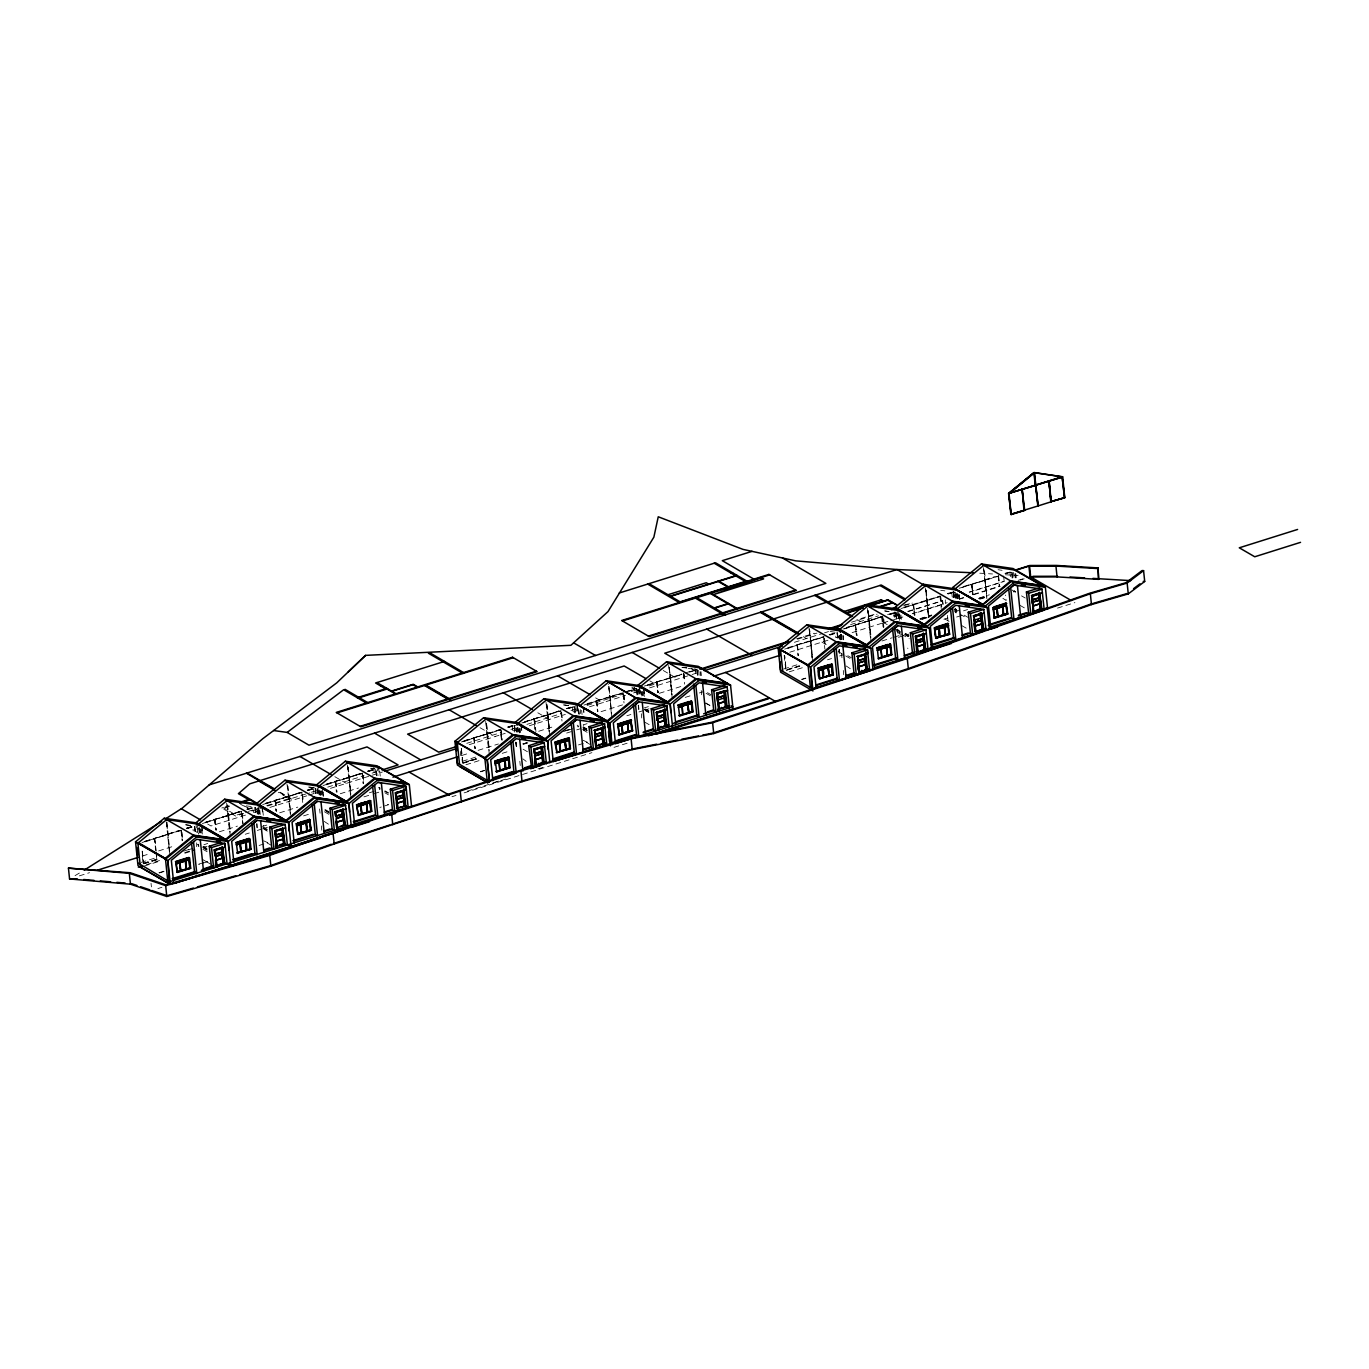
<?xml version="1.0" encoding="UTF-8"?>
<svg xmlns="http://www.w3.org/2000/svg" width="1369" height="1369" viewBox="0 0 1369 1369"><rect width="100%" height="100%" fill="white"/><g stroke="black" fill="none" stroke-linecap="round" stroke-linejoin="round"><path stroke-width="0.75" stroke-dasharray="5 3.75" d="M75.055 875.647L82.38 871.249M221.795 808.001L223.147 807.573L236.255 815.188L246.3 812.022M225.098 806.957L229.017 805.725M229.547 806.273L222.582 808.463L235.69 816.078L243.733 813.545M145.165 841.131L168.267 834.286M167.805 834.012L179.168 830.418M186.475 828.125L191.882 826.431M205.521 822.136L241.8 811.441M239.524 811.423L228.64 815.274L227.596 805.16M246.831 809.13L250.441 807.984M265.877 803.124L302.155 792.429M299.897 792.429L288.996 796.279L287.952 786.165M307.186 790.118L312.594 788.424M326.233 784.129L362.511 773.434M360.252 773.417L349.352 777.284L348.308 767.17M367.559 771.123L374.764 768.848M464.553 740.595L500.832 729.899L501.893 740.184M500.455 729.283L487.672 733.733L486.628 723.619M507.659 727.007L513.067 725.313M524.909 721.583L561.187 710.887M558.928 710.887L548.028 714.738L546.984 704.624M566.218 708.577L571.626 706.883M144.789 841.541L179.407 830.555M186.714 828.262L194.364 825.935M205.145 822.547L239.763 811.56M247.07 809.267L254.72 806.94M265.5 803.552L301.676 792.155L302.737 802.456M307.426 790.255L315.075 787.945M326.472 784.266L360.492 773.553M367.782 771.26L375.431 768.933L370.931 768.334M462.962 741.296L500.352 729.609L501.413 739.91M507.899 727.161L513.751 725.399L514.658 732.056M524.532 722.011L559.151 711.024M566.458 708.714L574.107 706.404M141.982 842.551L179.647 830.692M186.937 828.399L192.721 826.671L193.234 830.915M202.355 823.556L240.003 811.697M247.31 809.404L253.077 807.676M262.711 804.544L301.916 792.292M307.666 790.392L313.433 788.664M323.067 785.549L362.272 773.297M368.021 771.397L375.671 769.07M461.387 742.015L500.592 729.745L501.653 740.047M508.139 727.298L514.231 725.673L508.601 727.452M521.743 723.003L559.391 711.161M568.494 708.286L574.347 706.541L575.014 713.044L574.296 706.849M145.251 841.815L154.629 838.872L155.467 849.02M156.819 859.373L154.44 838.512L168.028 834.645M181.427 830.435L167.566 834.371L169.482 853.041M187.331 828.57L192.961 826.808M205.624 822.82L214.522 819.603L215.378 827.834M214.625 819.261L228.401 815.65M247.686 809.575L253.316 807.813L253.59 811.92M265.98 803.825L275.357 800.865L275.939 810.893M274.981 800.266L288.277 796.382M308.042 790.58L313.672 788.801M326.335 784.813L335.713 781.87L336.312 791.881M368.415 771.568L374.028 769.806M464.656 741.279L474.033 738.319L474.615 748.347M487.432 734.109L473.657 737.72M523.129 722.866L533.91 719.05L534.971 729.352M534.013 718.725L547.788 715.114L549.02 731.422M568.956 708.44L574.586 706.678M515.771 725.69L513.803 725.878M587.147 703.649L621.389 693.09M625.085 691.927L636.037 688.47M647.708 684.791L681.728 674.096M685.424 672.932L696.376 669.475M583.964 705.069L623.169 692.817M627.19 691.55L636.14 688.658M644.303 686.074L681.967 674.232M689.172 671.837L696.907 669.612M587.233 704.351L596.61 701.39L597.449 711.555M596.251 700.791L610.009 697.18L611.258 713.489M623.408 692.954L610.283 697.095L608.264 684.483M629.312 691.105L636.807 688.744M647.571 685.356L656.949 682.395L657.548 692.423M656.59 681.796L670.348 678.185L671.597 694.494M668.602 665.488L670.622 678.1L683.747 673.959M689.651 672.111L697.146 669.749M248.302 811.389L260.367 807.59M266.767 805.588L289.03 798.572L278.352 792.377M796.69 638.758L814.127 633.265M873.952 614.441L856.772 619.849L857.559 620.311M904.635 604.79L911.018 603.489M964.135 586.291L985.44 580.011L984.397 569.898M984.961 579.737L994.442 576.743M1004.983 573.303L1011.451 571.814M959.156 588.276L996.803 576.435M1005.394 573.525L1011.52 571.677M251.776 811.013L261.821 807.847M267.554 806.033L309.445 792.856M311.482 792.223L317.557 790.289M327.721 787.107L364 775.675M372.026 773.16L378.032 771.26M466.761 743.333L500.849 732.603M510.877 729.437L516.883 727.555M526.911 724.389L560.999 713.66M571.01 710.511L577.034 708.612M587.061 705.463L623.152 694.1M631.16 691.585L637.184 689.685M649.214 685.903L655.221 684.004L649.745 680.821M797.477 639.22L816.951 633.094M851.467 622.228L877.17 614.133M903.574 605.834L912.37 603.062M962.185 587.404L998.6 576.161M1006.129 573.577L1011.999 571.951M904.156 607.134L940.298 595.977M947.28 593.564L952.91 592.007M900.99 608.555L940.195 596.302M947.742 593.838L953.834 592.229L948.204 593.992M245.496 815.103L210.98 825.969L205.744 822.923M253.624 812.553L259.699 810.636M269.864 807.436L306.724 795.834M308.709 795.201L322.571 790.837M330.477 788.356L370.383 775.795M372.385 775.162L382.413 771.996M469.122 744.702L505.212 733.339M513.238 730.824L519.245 728.924M529.273 725.775L565.363 714.413M573.389 711.88L579.395 709.998M589.423 706.832L625.513 695.469M633.539 692.954L639.545 691.054M649.573 687.905L690.079 675.157M692.098 674.506L698.19 672.59M794.431 642.301L822.495 633.471M824.514 632.837L828.519 631.571M850.577 624.623L878.522 615.828M904.259 607.819L940.435 596.439M955.374 592.247L953.543 592.383M846.264 627.584L882.543 616.889L883.604 627.19M882.184 616.29L869.383 620.739L868.34 610.625M887.591 614.578L892.999 612.884M846.504 627.721L882.064 616.615L883.142 626.916M889.628 614.151L895.463 612.405L896.404 619.25M843.099 629.004L880.763 617.162M889.867 614.287L895.702 612.542M844.502 628.867L855.745 625.325M890.312 614.441L895.942 612.679M787.808 647.691L823.95 636.517M829.118 634.686L834.765 633.111M784.625 649.111L823.847 636.859M829.494 634.857L837.007 632.495M787.894 648.376L797.271 645.432L797.87 655.443M796.912 644.816L810.67 641.205L811.92 657.514M808.925 628.508L810.944 641.12L824.07 636.996M829.973 635.13L835.603 633.368L835.877 637.475M893.563 615.845L897.619 614.561M907.767 611.361L942.676 600.734L943.053 604.345L912.969 613.808M952.91 597.158L959.019 595.224M969.201 592.024L1004.179 581.363L969.577 592.264M893.957 616.067L900.049 614.151M908.16 611.601L942.676 600.734M953.303 597.38L959.412 595.464M79.368 875.869L89.533 872.669M142.393 856.036L148.485 854.119M158.65 850.919L174.924 845.785M219.331 831.804L237.436 826.106M279.687 812.81L297.809 807.111M340.265 793.746L358.49 787.996M461.883 755.448L469.995 752.899M478.123 750.349L498.402 743.966M538.719 731.268L554.821 726.203M601.094 711.64L623.22 704.659M659.345 693.296L683.405 685.715M789.793 652.226L827.971 640.213M836.014 637.68L842.055 635.781M852.117 632.615L887.848 621.372M895.959 618.805L904.088 616.255M912.199 613.706L947.177 602.685M959.31 598.869L963.365 597.586M973.479 594.403L999.781 586.12M1018.125 580.353L1024.098 578.471M883.809 619.267L884.186 622.878L886.667 622.091M890.706 620.824L902.838 616.991M959.703 599.092L963.742 597.825M973.855 594.642L1000.14 586.377M1020.247 580.045L1024.166 578.813M979.229 598.013L989.393 594.813M978.39 598.544L986.484 595.994M141.144 862.402L157.024 857.405M197.444 844.673L198.796 844.245M378.528 787.671L380.274 788.082M462.517 761.232L478.397 756.236M577.205 725.142L578.094 727.093M979.793 598.561L987.888 596.011M979.348 599.092L987.477 596.542M198.505 845.289L199.018 846.196M379.589 788.287L380.103 789.194M578.266 725.758L578.762 726.648M980.529 598.989L984.585 597.723M143.163 863.309L157.041 859.51L156.391 853.195M526.671 742.597L523.386 744.052M919.968 618.651L931.793 614.921M156.579 859.236L143.043 863.497L142.102 853.024M461.148 750.434L462.431 762.961L475.95 758.546M526.894 742.734L522.787 743.949L527.133 742.871M564.781 730.738L570.582 728.907M587.096 723.671L583.126 724.92L585.487 726.289L583.468 726.939L586.907 728.924M920.242 618.822L930.355 615.639M143.523 863.771L157.041 859.51M183.583 851.159L189.384 849.345M203.878 844.776L207.746 843.407M262.882 826.192L263.755 825.507M462.431 762.961L476.19 758.683M563.326 731.628L569.128 729.797M921.628 618.839L931.741 615.656M144.019 863.736L158.102 859.304M188.289 849.807L194.33 847.89M262.728 826.363L266.75 825.096M369.373 792.788L375.397 790.888M463.424 763.183L479.509 758.118M523.779 744.188L527.801 742.922M568.049 730.259L574.073 728.359M920.071 619.729L929.945 616.615M922.381 619.267L928.439 617.351M1014.6 590.398L1013.368 591.921L1015.456 591.322L1013.368 591.921M146.415 864.643L160.532 860.211M184.729 852.596L194.809 849.413M644.337 707.893L648.358 706.626M144.532 865.944L160.652 860.879M184.849 853.263L194.928 850.081M203.006 847.548L207.027 846.282M245.256 834.251L249.278 832.985M257.321 830.435L267.383 827.27M303.593 815.873L309.634 813.973M363.949 796.878L372.009 794.345M374.011 793.712L380.052 791.812M465.939 764.775L482.059 759.692M502.235 753.344L508.275 751.444M566.646 733.065L574.706 730.533M576.708 729.899L580.73 728.633M955.151 611.361L956.452 610.677M954.758 611.84L962.835 609.291M582.612 729.694L586.634 728.428M626.865 715.765L630.887 714.498M638.947 711.966L642.968 710.699M644.97 710.066L649.009 708.8M685.219 697.403L691.259 695.503M699.302 692.971L703.324 691.704M963.554 610.831L967.575 609.564M900.306 631.537L898.954 631.965L900.135 632.649M783.787 668.962L799.667 663.965M943.891 619.25L947.913 617.984M787.62 669.441L799.222 665.796M799.41 666.018L786.285 670.143L784.642 655.717L786.028 670.262M786.662 670.28L800.745 665.847M956.623 617.043L964.717 614.493M881.995 640.966L892.058 637.8M894.077 637.167L900.1 635.267M789.211 671.854L803.329 667.422M827.526 659.807L831.548 658.54M839.608 655.991L843.646 654.724M898.475 637.321L908.588 634.121M158.941 872.755L164.913 870.872M480.314 771.586L484.301 770.336M159.3 872.994L165.187 871.146M480.656 771.842L484.575 770.593M198.881 864.061L207.489 861.717L198.745 864.455M387.495 804.698L388.574 804.698L379.812 807.453M259.1 845.46L267.845 842.705L263.207 840.617M526.209 761.386L522.941 758.871M578.488 744.924L587.233 742.169L582.595 740.081M709.416 705.001L705.172 703.153M801.584 679.315L805.554 678.066M801.943 679.554L805.862 678.305M907.527 648.153L907.921 648.376M493.747 782.589L501.79 780.056M157.88 888.584L161.936 887.3M467.342 791.162L507.728 778.448M538.017 768.916L546.094 766.366M451.975 796.707L456.031 795.423M464.142 792.873L591.904 752.659M614.014 747.354L627.943 742.956M1057.518 608.093L1074.905 602.617M979.759 573.183L992.542 573.97M1005.342 574.758L1018.125 575.545M998.069 569.726L1002.074 570.308M940.708 590.279L944.901 590.878M884.682 610.882L888.875 611.498M884.922 611.019L889.114 611.635M830.162 631.451L836.699 632.512M682.755 667.251L686.759 667.832M681.933 667.49L687.118 668.038M688.213 668.397L697.266 669.561M631.845 687.871L636.927 688.556M632.067 688.008L636.277 688.607L637.013 694.973M564.541 704.967L568.563 705.548M563.309 704.898L568.683 705.617M370.708 768.197L374.901 768.813M309.531 787.089L314.528 787.808M308.487 787.038L314.767 787.945M246.266 805.879L254.412 806.957M185.671 824.737L194.056 825.952M185.893 824.874L190.103 825.49M944.952 619.01L949.059 621.389M1021.548 595.874L1025.227 598.013M984.722 580.097L987.186 596.884M1020.008 605.355L1027.52 609.701M971.802 584.597L972.384 594.608M955.596 608.983L956.674 609.599M957.119 610.471L954.929 609.188L955.203 612.2L957.239 611.549L954.21 609.513M964.152 615.16L967.712 617.214M943.053 604.345L942.283 600.495M960.011 614.185L967.37 618.446M955.476 612.525L955.066 608.52M927.035 600.666L928.268 616.974M961.842 625.633L969.355 629.98M905.628 633.402L909.067 635.404M905.08 633.659L908.708 635.798M899.125 630.852L896.763 629.466L896.986 631.639L898.475 631.177L893.461 628.251M905.097 634.309L908.862 636.499M884.186 622.878L887.215 624.64M904.481 634.566L908.041 636.636M901.486 634.241L909.256 638.775M858.226 620.106L860.605 621.475M855.385 624.726L857.08 635.541M837.28 633.128L838.29 639.289M847.805 655.7L851.364 657.77M821.93 642.112L827.338 645.261M838.153 651.541L851.005 658.985M839.129 653.081L839.334 649.402M810.448 640.555L809.866 630.715M803.312 636.688L806.461 638.519M846.179 665.967L853.007 670.536M691.482 668.705L695.828 671.221M707.482 692.68L711.041 694.75M706.062 693.279L710.511 695.863M663.263 670.502L677.895 678.99M670.125 677.535L669.544 667.696M705.856 702.947L712.684 707.516M645.518 708.937L648.957 710.939M644.902 709.193L648.461 711.247M644.269 709.399L647.862 711.486M644.816 709.741L648.495 711.88M645.364 710.631L648.923 712.701M638.467 709.056L638.673 705.377M644.816 722.147L652.346 726.511M595.618 697.865L603.455 702.417M582.783 727.144L586.343 729.215M583.827 728.376L587.421 730.464M583.126 728.565L586.685 730.635M587.164 732.329L583.57 730.242L587.079 732.295M537.829 712.787L549.328 719.461M586.565 742.374L590.107 744.445M523.129 749.219L527.732 751.906M480.04 727.709L495.184 736.505M476.446 758.974L463.03 763.046M385.168 790.923L388.745 792.993M384.449 791.111L388.009 793.181M384.826 792.754L388.42 794.841M334.823 776.685L346.323 783.359M335.354 781.254L349.112 777.643L350.361 793.952M325.446 809.695L329.005 811.749M329.09 812.416L324.795 809.918L328.389 812.005M325.873 811.15L329.433 813.22M324.453 811.766L329.073 814.452M280.217 792.24L291.169 798.606M279.533 792.463L292.863 800.198M324.265 821.417L331.076 825.986M244.606 806.033L248.337 808.206L240.568 804.305M263.926 827.406L267.349 829.409M263.31 827.663L266.869 829.717M262.643 827.886L266.904 830.35M263.738 829.118L267.297 831.188M256.842 827.526L257.047 823.847M267.177 842.928L270.72 844.981M203.57 846.418L206.993 848.404M202.954 846.658L206.514 848.729M202.852 847.206L207.677 850.012M203.382 848.113L206.941 850.183M202.834 849.242L207.335 851.843M196.64 846.624L196.691 842.859M202.852 859.629L206.411 861.7M206.805 861.922L210.364 863.976M1011.999 589.988L1015.507 592.366M1002.895 598.304L1006.147 600.495L1005.582 595.07M945.329 603.267L945.312 599.896M1015.815 573.851L1016.226 577.786M1015.096 573.56L1015.507 577.615M1015.028 573.987L1015.422 577.923M1013.454 572.464L1014.07 578.385M1012.05 572.31L1012.803 578.454M1011.811 572.293L1012.427 578.317M1011.777 574.159L1012.187 578.18M1009.963 572.464L1010.39 576.64M1003.614 575.955L1004.179 581.363M998.634 575.938L999.695 586.24M998.395 575.801L999.421 586.308M998.121 575.887L999.182 586.172M983.917 569.624L986.912 596.97M983.438 567.673L987.1 600.974M973.137 594.796L971.596 584.238L972.623 594.745M971.836 584.375L972.897 594.659M959.31 594.899L959.737 599.023M959.07 594.762L959.601 599.057M958.694 594.608L959.121 598.783M957.65 593.735L958.283 599.81M956.931 593.838L957.564 599.913M956.794 593.513L957.444 599.776M956.298 594.163L956.709 598.202M955.459 592.845L956.075 598.749M955.494 594.711L955.904 598.664M953.765 591.203L954.569 598.972M955.562 608.794L956.11 612.901M953.594 592.092L954.501 598.732M955.305 608.657L955.956 612.816M953.354 591.956L954.176 598.458M953.081 591.425L953.885 599.177M951.797 592.743L952.225 596.918M947.434 615.348L947.998 620.773M940.708 596.354L941.769 606.655M940.469 596.217L941.496 606.741M939.955 596.165L941.239 608.52M926.231 590.176L927.275 600.289M929.021 617.162L925.273 587.951M925.992 590.039L928.747 617.248M925.752 589.902L928.507 617.111M914.971 615.075L913.157 604.602L914.218 614.886M913.671 604.653L914.697 615.16M913.431 604.516L914.458 615.023M900.905 615.04L901.435 619.336M899.775 614.578L900.186 618.514M899.484 614.014L900.117 620.089M898.56 610.779L899.673 620.362M898.629 613.791L899.279 620.054M898.132 614.441L898.56 618.48M899.792 631.314L900.22 635.558M899.416 631.006L899.638 633.18M897.208 611.224L898.013 619.113M899.245 630.921L899.467 633.094M896.062 612.491L896.763 619.182L895.942 612.405M897.414 629.107L897.842 633.128M894.932 611.703L895.737 619.455M893.906 613.192L894.351 617.368M883.416 619.028L883.792 622.638M882.817 616.803L883.878 627.105M882.303 616.752L883.364 627.053M881.636 616.752L882.303 623.117M869.418 621.03L871.129 637.612M868.1 610.488L870.889 637.475M867.878 610.352L871.06 641.702M867.381 608.401L868.648 620.551M870.393 637.424L868.665 620.841L855.283 625.051L856.344 635.336M855.539 624.966L856.806 635.627M843.116 635.627L843.544 639.802M842.996 635.541L843.424 639.717M841.593 634.463L842.226 640.538M841.302 634.668L841.918 640.572M840.754 634.241L841.405 640.504M840.583 634.395L841.114 640.726M840.241 634.891L840.874 640.966M841.541 653.526L841.969 657.77M843.287 670.485L843.732 674.729M839.608 635.541L840.018 639.477M839.146 635.267L839.539 639.203M837.537 633.145L838.153 639.289M839.18 649.334L839.625 653.389M837.041 632.204L837.914 639.152M838.872 649.916L839.094 652.089M837.058 632.991L837.674 639.015M824.566 638.964L825.404 647.195M824.326 638.827L825.148 647.28M824.087 638.69L824.908 647.143M823.608 636.722L824.874 649.06M810.944 641.12L812.656 657.702M809.387 628.782L812.399 657.787M809.404 630.442L812.587 661.792M797.545 645.347L798.606 655.631M797.083 645.073L798.349 655.717M784.18 655.443L785.806 669.869M700.979 671.649L701.39 675.584M700.175 671.785L700.586 675.721M701.219 690.506L701.647 694.75M698.618 670.262L699.217 676.183M697.334 670.194L697.968 676.269M696.958 670.091L697.831 676.252M696.872 669.92L697.488 675.978M694.904 668.175L695.555 674.438M684.021 673.873L684.876 682.104M683.781 673.736L684.603 682.19M683.542 673.599L684.586 684.124M670.622 678.1L672.333 694.682M669.321 667.559L672.076 694.767M669.082 667.422L672.265 698.772M657.223 682.31L658.284 692.611M656.983 682.173L658.027 692.697M656.761 682.036L657.787 692.56M643.806 688.453L644.748 696.872M643.567 688.316L644.628 696.787M643.858 692.423L644.286 696.581M642.814 691.533L643.225 695.589M641.958 691.311L642.386 695.486M641.462 691.961L641.873 696M640.641 690.643L641.034 694.579M639.699 688.333L640.247 694.716M638.929 689.052L639.545 694.973M641.308 713.745L641.753 717.972M638.279 689.257L638.861 695.178M636.996 689.189L637.629 695.264M636.876 689.103L637.492 695.247M638.519 705.309L638.964 709.347M636.465 688.282L637.252 695.11M638.194 705.103L638.707 709.193M634.566 687.17L635.421 695.52M623.905 694.922L624.538 701.099M623.665 694.785L624.469 703.255M623.425 694.648L624.247 703.118M622.946 692.68L624.007 702.981M608.965 686.553L611.721 713.762M608.743 686.417L611.926 717.767M596.884 701.304L597.945 711.606M596.405 701.031L597.671 711.692M583.468 707.448L584.101 713.625M583.228 707.311L583.861 713.489M581.62 710.306L582.047 714.481M580.285 709.638L580.678 713.574M578.796 710.015L579.207 713.968M578.608 710.545L579.019 714.481M577.906 708.269L578.522 714.173M577.478 706.267L578.317 714.361M577.205 704.778L578.026 712.65M575.836 705.223L576.657 713.112M574.706 706.49L575.391 713.198M572.55 707.191L572.978 711.367M561.666 712.855L562.522 721.104M561.187 712.582L562.248 721.189M560.708 710.614L562.009 721.052M548.062 715.029L549.773 731.611M546.744 704.487L549.499 731.696M546.505 704.351L549.688 735.701M546.026 702.417L547.275 714.55M534.663 719.238L535.929 731.594M534.423 719.101L535.45 729.626M534.184 718.965L535.211 729.489M521.23 725.382L522.188 733.801M521.007 725.245L521.64 731.422M520.237 728.462L520.665 732.518M519.381 728.24L519.826 732.415M518.885 728.89L519.313 732.945M518.047 727.572L518.457 731.508M517.328 727.298L517.961 733.356M516.558 727.949L516.969 731.902M519.826 761.267L520.254 765.511M515.891 728.171L516.301 732.107M514.35 725.484L515.035 732.193M516.079 742.306L516.507 746.362M514.214 725.416L514.898 732.193M515.959 742.238L516.37 746.293M515.702 742.101L516.113 746.122M512.194 726.203L512.622 730.379M501.088 729.814L502.166 740.099M487.689 734.024L489.195 748.535M486.389 723.482L489.178 750.469M486.149 723.345L489.332 754.695M485.67 721.412L486.919 733.544M486.953 733.835L488.665 750.417M474.068 738.096L475.368 748.535M473.828 737.959L475.094 748.621M461.404 748.621L462.91 763.235M461.267 748.552L462.773 763.166M460.292 751.513L460.72 755.568M379.743 771.106L380.342 777.027M378.528 767.324L379.35 775.196M376.971 765.801L377.981 775.641M379.213 787.466L379.435 789.622M376.732 775.727L376.099 769.652L376.578 775.727M375.619 769.378L376.355 775.59M373.669 767.65L374.524 776.001M362.99 775.402L363.846 783.633M362.545 773.211L363.572 783.718M362.306 773.074L363.333 783.581M362.032 773.16L363.11 783.444M349.386 777.558L350.892 792.069M348.068 767.034L350.823 794.225M347.829 766.88L351.012 798.247M347.35 764.946L348.616 777.079M335.747 781.648L337.048 792.069M335.508 781.511L336.774 792.155M323.084 792.155L323.512 796.33M322.331 787.791L323.392 796.262M322.605 791.881L323.05 796.056M321.561 791.008L321.989 795.047M320.722 790.786L321.15 794.961M320.209 791.436L320.637 795.475M319.388 790.118L319.987 796.022M318.652 789.827L319.199 796.159M317.694 788.527L318.498 796.399M319.61 808.976L320.055 813.22M321.373 825.935L321.801 830.179M317.009 788.749L317.625 794.653M315.606 788.578L316.359 794.739M315.264 788.39L315.982 794.602M315.127 788.424L315.743 794.465M313.518 788.749L314.168 795.013M302.395 794.277L303.49 802.645M302.155 794.14L303.216 802.73M289.03 796.57L290.741 813.152M287.473 785.892L290.468 813.237M286.994 783.958L290.656 817.242M275.631 800.779L276.692 811.081M275.391 800.643L276.418 811.167M275.152 800.506L276.179 811.03M262.865 811.184L263.293 815.291M262.198 806.923L263.156 815.342M261.975 806.786L262.677 815.068M259.853 810.431L260.264 814.487M259.015 809.113L259.631 815.017M258.091 806.803L258.912 814.897M258.228 809.25L258.827 815.171M257.526 809.507L258.142 815.411M256.859 809.712L257.269 813.648M255.37 807.659L256.003 813.734M255.01 807.573L255.866 813.734M256.67 823.642L257.338 827.834M254.908 807.385L255.524 813.46M242.279 813.408L242.912 819.586M241.8 813.135L243.066 823.779M241.32 811.167L242.826 823.642M228.657 815.565L230.386 832.147M227.357 805.023L230.112 832.232M227.083 805.109L230.3 836.237M226.638 802.953L227.887 815.085M227.921 815.376L229.633 831.958M215.258 819.791L216.336 830.076M215.036 819.655L216.062 830.162M214.796 819.518L215.823 830.025M201.842 825.918L202.8 834.337M201.602 825.781L202.663 834.269M201.893 829.888L202.321 834.063M200.849 828.998L201.26 833.054M199.994 828.793L200.422 832.968M199.292 827.406L199.908 833.481M198.659 828.125L199.275 834.029M197.461 824.326L198.471 834.166M197.17 828.502L197.581 832.438M195.887 822.803L196.896 832.66M198.129 844.468L198.351 846.624M194.894 826.585L195.647 832.728M194.552 826.38L195.271 832.592M194.415 826.431L195.031 832.455M181.923 832.403L182.761 840.634M181.461 830.213L182.505 840.72M181.444 832.13L182.265 840.583M180.965 830.162L182.026 840.446M167.018 822.136L169.534 849.156M166.761 823.898L169.944 855.249M166.282 821.948L167.531 834.097M154.902 838.786L156.186 851.142M151.035 883.279L151.411 886.89M142.359 851.244L143.642 863.582M142.119 851.107L143.386 863.702M898.218 633.368L897.807 629.312L898.098 633.282"/><path stroke-width="1.5" d="M279.002 834.166L279.208 834.132M339.307 815.205L339.375 815.992M400.278 796.553L400.005 796.741M538.188 753.446L538.599 752.984M660.56 715.73L661.09 716.278M721.514 697.078L721.121 697.454M919.677 639.665L920.156 640.247M978.202 619.524L977.723 620.02M222.086 856.977L221.795 852.87M218.852 853.897L218.852 853.127M342.267 815.376L341.908 811.8M663.965 717.51L664.136 721.446M723.807 696.975L724.372 701.065M1097.51 568.546L1055.944 566.064L1028.923 566.116L1030.053 576.948L1057.056 576.897L1098.622 579.361L1098.058 567.913L1056.389 565.431L1029.796 565.5L1014.532 570.308M1098.622 579.361L1098.058 567.913M973.359 572.79L897.054 569.538L795.646 560.845L743.042 549.397L658.249 516.78L653.869 537.161L608.007 611.584L570.907 645.295L365.591 655.375L348.12 672.025M365.591 655.375L336.74 682.857L262.728 738.764L182.265 808.138L165.221 819.073M140.134 864.849L137.893 843.184L166.624 819.603L198.248 824.172L226.98 800.608L258.621 805.177L287.336 781.596L318.977 786.182L347.692 762.601L378.528 767.324M200.148 825.285L195.887 822.803L164.246 818.234L135.531 841.815L137.995 865.636L170.338 884.408L167.874 860.571L135.531 841.815L165.392 858.534L138.543 842.654L138.714 844.382M230.694 865.396L228.229 841.576L195.887 822.803L224.619 799.222L256.243 803.808L258.621 805.177M164.708 858.739L193.44 835.158L225.081 839.745L228.229 841.576L228.811 850.046M291.049 846.401L288.585 822.581L286.224 821.195L254.583 816.626L225.868 840.207L194.227 835.62L165.512 859.202L167.737 880.866M409.314 784.574L377.673 779.988L348.941 803.569L317.317 799L288.585 822.581L256.961 817.995L228.229 841.576L196.588 836.989L167.874 860.571L169.328 881.773L411.539 806.238L409.314 784.574L376.971 765.801L345.33 761.232L316.598 784.796L284.974 780.227L256.243 803.808L288.585 822.581L289.167 831.051M406.935 783.205L375.311 778.619L346.579 802.2L314.938 797.614L286.224 821.195L253.795 816.164L225.081 839.745M271.866 828.536L274.022 849.413L271.781 848.113L269.625 827.235L271.866 828.536L285.282 824.429L257.081 820.288L253.881 822.906L257.167 854.718L254.925 853.417L233.432 860.177M257.201 820.356L231.686 841.302L233.842 862.162M285.437 820.75L314.151 797.169L346.579 802.2M329.98 808.24L332.222 809.541L334.378 830.418L332.137 829.118L329.98 808.24L343.277 804.048L345.638 805.417L317.437 801.293L314.254 803.911L317.54 835.723L315.298 834.405L293.805 841.182M345.792 801.738L374.524 778.157L406.148 782.743M396.377 802.73L396.993 808.685L405.789 805.93L408.167 807.299L406.011 786.422L377.912 782.349L352.415 803.295L354.571 824.172M549.859 762.687L547.617 741.023L515.274 722.267L483.651 717.681L454.919 741.262L457.383 765.083L487.929 782.811M612.08 744.753L609.855 723.089L575.647 703.255L544.006 698.686L515.274 722.267L545.136 738.986L518.286 723.106L516.849 723.773M484.113 758.204L512.827 734.623L544.468 739.192L547.617 741.023L548.199 749.51M610.437 745.848L607.973 722.028L576.349 717.459L547.617 741.023L515.993 736.454L487.261 760.035L489.503 781.699L487.261 760.035L454.919 741.262L484.746 757.673M672.658 727.932L670.194 704.094L637.851 685.339L606.227 680.752L577.513 704.333L607.374 721.052L579.874 705.702L608.606 682.121L640.23 686.708L668.945 663.126L699.781 667.85M544.468 739.192L573.183 715.628L604.824 720.197M591.254 728L593.41 748.877L591.168 747.56L589.012 726.699L591.254 728L604.67 723.876L576.469 719.752L573.286 722.37L576.571 754.165L574.33 752.864L552.836 759.641M648.53 735.529L733.014 708.92L730.55 685.099L698.207 666.327L666.566 661.757L637.851 685.339L667.713 702.057L640.863 686.177L641.034 687.905M606.689 721.258L635.421 697.694L667.045 702.263L695.76 678.699L727.384 683.268M728.188 683.73L696.547 679.144L667.815 702.725L636.209 698.139L607.477 721.72L608.093 727.623M730.55 685.099L698.909 680.53L670.194 704.094L638.57 699.525L609.855 723.089L611.293 744.291L609.718 743.384M664.906 708.115L666.703 725.45L669.065 726.819L666.908 705.942L638.69 701.818L635.507 704.436L638.793 736.231L636.551 734.931L613.107 742.323M638.827 701.886L613.312 722.815L615.468 743.692L732.791 706.763L731.08 705.771M838.53 629.364L806.889 624.777L778.174 648.358L780.638 672.196L812.981 690.951M782.777 671.392L780.535 649.727L809.267 626.163L840.224 630.938M872.994 669.715L870.872 648.136L836.63 628.268L865.362 604.687L897.568 608.965M1021.941 489.075L1024.731 510.329L1011.195 514.59L1008.559 493.439L1034.057 472.51L1062.635 476.84L1064.791 497.717L1050.759 501.567L1049.116 481.255M1009.193 493.097L1033.954 472.767L1009.193 493.097L1035.974 485.379M807.351 665.3L836.083 641.719L867.706 646.305M870.872 648.136L839.231 643.55L810.516 667.131L811.954 688.333M954.895 588.807L923.254 584.238L894.522 607.819L929.346 628.029L931.57 649.693L929.876 648.701M896.9 609.188L925.615 585.607L957.256 590.176L983.37 605.646M865.824 645.193L894.556 621.629L926.18 626.198M866.611 645.655L895.343 622.074L926.967 626.66M868.99 647.024L897.705 623.46L929.346 628.029M916.135 636.551L917.914 653.886L914.783 654.861L912.524 653.561L910.368 632.7L912.627 634.001L926.043 629.877L897.824 625.753L894.641 628.354L897.927 660.166L904.669 658.061L901.384 626.249M985.954 630.236L989.462 629.244L987.22 607.579L952.687 587.541L981.419 563.96L1013.043 568.529L1045.386 587.301L1047.627 608.965M923.716 624.743L952.43 601.162L984.071 605.748M924.503 625.205L953.235 601.624L984.859 606.21M926.864 626.574L955.596 602.993L987.22 607.579M982.668 604.927L1011.383 581.346L1043.024 585.932M985.03 606.296L1013.762 582.715L1045.386 587.301M273.629 730.533L287.165 732.415L343.67 689.736L367.149 703.478M68.45 868.134L129.319 873.336L165.683 885.657L269.744 855.385L333.061 833.156L520.922 770.867L631.109 738.815L712.616 722.729L907.271 658.438L1090.357 593.752L1127.149 583.057L1143.577 570.633L1144.706 581.466L1128.261 593.889L1091.469 604.585L908.383 669.27L713.728 733.562L632.221 749.63L522.051 781.682L334.19 843.971L270.874 866.218L166.796 896.49L130.431 884.169L69.562 878.949L68.45 868.134L130.243 872.737L166.025 884.87L268.94 854.923L332.222 832.711L520.152 770.405L630.527 738.285L711.966 722.233L906.415 657.993L1089.553 593.29L1126.02 582.698L1142.105 570.548L1143.577 570.633M1133.566 588.67L1140.001 583.81M161.628 821.366L84.211 870.154M909.546 668.123L1090.665 604.123M272.037 865.071L331.349 844.228M462.551 800.933L521.264 781.237M391.945 824.258L460.532 801.618M333.334 843.544L389.925 824.925M907.527 668.825L713.095 733.048L702.639 735.119M176.344 863.497L175.968 861.837L179.869 860.793M185.072 858.893L179.63 860.656L180.006 862.316M185.328 858.825L188.956 857.833L176.122 861.922L177.285 872.464L190.685 868.254L189.606 857.815L175.968 861.837M249.278 838.821L235.776 842.568M249.226 838.872L245.359 839.984L246.061 841.473M307.084 830.897L306.28 820.955L300.341 822.649L300.444 824.378M296.765 823.881L306.348 820.989M176.19 863.274L180.075 862.761M179.852 862.094L189.367 859.527L176.105 863.805M356.779 804.75L369.989 800.814L369.955 802.251L361.091 805.314L360.714 803.654L369.904 800.899M189.196 859.39L175.934 863.719L177.234 872.053M236.717 844.502L239.9 843.27M236.255 844.656L236.289 844.707C266.339 838.495 237.727 839.556 240.071 843.372M176.327 863.907L189.11 859.783M236.461 844.793L249.723 840.48M306.262 822.256L309.924 821.417M300.256 824.275L300.102 822.735L296.697 823.83L296.851 825.37L309.788 821.349M296.645 825.712L310.078 821.52M360.68 803.86L360.834 805.4L360.458 803.74L357.052 804.835L357.206 806.375L360.629 805.263M556.105 743.949L555.728 742.289L559.134 741.194L559.288 742.734M559.476 742.837L559.373 741.108L568.477 738.165L555.797 742.34M370.434 802.525L357.497 806.94M495.749 762.961L499.463 762.225M499.257 760.257L499.36 761.746L508.755 758.974L495.287 763.115M555.934 743.743L559.767 742.768L559.391 741.108M508.515 759.247L495.8 763.406M568.939 739.859L555.694 744.171L569.11 739.944L559.767 742.648M617.949 724.355L621.355 723.26L621.697 724.903M621.954 724.817L621.612 723.174L630.938 720.368M618.018 724.406L630.647 720.334M678.288 705.36L691.927 701.339L693.005 711.777L679.606 716.004L678.288 705.36L682.19 704.316M685.578 703.016L678.665 707.02M687.717 702.4L688.864 712.53M678.442 705.463L691.225 701.339M631.041 721.874L618.326 726.015M631.349 722.045L617.915 726.237L619.216 734.571L622.587 733.442L622.056 725.296M678.733 707.482L691.67 703.016L682.327 705.839M678.254 707.243L691.516 702.913M691.396 703.375L687.529 704.487L688.744 712.342M1002.399 604.841L1003.528 614.63M190.274 868.014L177.234 871.916M177.2 872.019L180.605 870.924L179.801 862.829M179.835 862.624L180.862 870.838L190.685 868.254M237.59 853.041L241.252 851.86L240.379 843.732M250.63 849.02L241.252 851.74M237.367 852.921L250.305 848.9L249.175 838.358L237.693 841.969M996.7 608.007L993.518 609.222M994.39 617.778L993.261 609.496L1006.523 605.201L997.18 608.041M296.816 825.764L297.723 833.926L311.396 830.247L309.531 819.364L298.048 822.974M945.431 634.805L944.011 625L944.764 626.934M300.786 824.771L301.317 832.917L297.74 833.926M994.39 617.641L1007.105 613.637L1006.266 605.509L993.569 609.684M509.662 767.479L496.622 771.5L499.993 770.388L498.966 762.174M934.941 629.723L934.89 629.654C965.008 623.511 936.345 624.555 938.723 628.388M938.826 628.628C943.309 638.399 933.076 642.934 935.095 629.774L947.861 625.787M568.614 740.235L555.934 744.274L556.772 752.385L570.428 748.706L569.35 738.267L568.563 737.805L569.709 748.364L560.434 751.205M559.818 743.23L560.349 751.376L556.772 752.385M818.987 670.057L818.611 668.397L831.308 664.359M890.004 645.706L881.123 648.769L880.746 647.109M876.81 648.204L890.021 644.269L890.466 645.98L877.05 650.172L890.226 646.254L891.373 654.468M618.993 734.434L631.982 730.447L630.801 719.872L617.402 724.098M818.765 669.92L822.187 668.825L822.239 667.422M631.93 730.43L622.827 733.356L621.817 725.142M832.01 666.07L818.576 670.262C816.489 684.568 826.944 677.775 822.718 669.321M994.236 617.556L998.052 616.598M939.733 636.653L948.991 633.933M936.002 637.92L949.675 634.258L947.81 623.357L936.328 626.985M888.019 644.423L876.536 648.033L890.723 644.269L891.801 654.707L878.35 658.506L881.704 657.377L880.917 649.282M881.448 657.223L891.065 654.365L889.918 643.806M819.655 678.476L833.327 674.814L832.249 664.376L831.462 663.914L832.592 674.455L821.058 677.963M619.284 592.982L715.542 562.796L747.08 581.243M1008.559 493.439L1062.515 477.028L1035.957 485.088M1010.716 514.316L1024.731 510.329M1035.717 485.465L1038.13 506.119L1034.468 472.818L1009.039 493.713L1011.195 514.59M1050.776 501.704L1064.791 497.717M1011.075 514.265L1037.616 506.068M1037.89 505.982L1051.016 501.841L1048.911 480.895M1051.272 501.619L1064.637 497.614L1062.036 476.754L1008.713 493.542L1010.835 514.128M240.756 802.029L248.576 799.564L238.394 793.661L249.723 783.855L367.029 746.926L398.088 764.946L382.054 769.994M239.575 803.107L250.732 799.599M846.675 612.782L862.248 607.887M868.083 606.056L887.933 599.81L896.609 604.841L887.266 600.016M847.069 613.021L863.309 607.904M869.401 605.988L888.327 600.033M877.888 607.203L892.674 602.548M878.282 607.425L893.067 602.771M195.887 822.803L225.748 839.522L198.899 823.659L199.07 825.387M369.51 821.691L351.405 827.406L348.941 803.569L316.615 784.796L346.477 801.532L319.61 785.652L318.173 786.319M138.577 842.962L139.775 844.279M197.461 824.326L198.933 823.967M257.817 805.314L259.254 804.647L286.104 820.527L250.048 799.821M952.687 587.541L982.548 604.259L955.049 588.91L983.781 565.329L1014.617 570.052M640.897 686.502L639.443 686.844M701.048 668.876L788.766 641.257M828.348 628.799L842.551 624.332M890.637 609.188L896.678 607.288M1015.199 570.445L1028.923 566.116M456.733 746.481L438.696 752.163L407.637 734.143L624.161 665.984L646.1 678.699M701.835 669.321L787.586 642.335M829.135 629.261L841.319 625.428M891.39 609.667L895.446 608.384M836.63 628.268L866.509 644.987L839.642 629.107L839.83 630.835M384.415 771.363L457.092 748.484M704.214 670.707L782.401 646.082M780.535 649.727L808.035 665.077L778.174 648.358L810.516 667.131L812.758 688.795L869.726 670.861L867.45 649.916L854.153 654.091L851.912 652.791L854.068 673.668L856.309 674.968L859.458 673.976L857.661 656.641M839.676 629.415L867.724 606.056L899.365 610.642L925.478 626.095M69.562 878.949L77.451 878.966M97.661 870.119L138.32 857.319M392.937 777.164L457.828 756.732M713.489 676.252L779.748 655.392M1030.053 576.948L1030.087 573.217M138.44 863.257L170.115 882.235M138.355 867.193L142.376 865.927M209.269 846.23L211.51 847.548L213.667 868.408L211.425 867.107L209.269 846.23L220.666 842.654M269.625 827.235L281.021 823.642M390.336 789.228L392.578 790.529L394.751 811.406L392.492 810.106L390.336 789.228L403.633 785.053L406.011 786.422M531.48 766.948L528.656 745.694L541.953 741.502L544.314 742.888L516.113 738.747L490.718 759.761L492.874 780.621M589.012 726.699L602.309 722.507L601.521 722.045M651.25 708.766L653.492 710.066L655.648 730.943L653.407 729.626L651.25 708.766L664.547 704.573M711.589 689.771L713.831 691.071L715.987 711.948L713.745 710.631L711.589 689.771L724.885 685.578L724.098 685.116M211.51 847.548L224.927 843.424L227.083 864.301L224.721 862.932L215.926 865.687L216.867 865.636L215.309 850.474L214.266 849.824L214.899 855.762M332.222 809.541L345.518 805.348L347.794 826.294L345.433 824.925L336.637 827.697L336.021 821.725M392.578 790.529L405.874 786.354L406.371 789.964M528.656 745.694L530.898 746.995L544.195 742.802L546.471 763.748M1032.175 595.806L1033.971 613.158L1030.823 614.133L1028.581 612.833L1026.425 591.956L1039.721 587.78M653.492 710.066L666.908 705.942M713.831 691.071L727.247 686.947L699.029 682.823L673.651 703.82L675.807 724.697M175.42 861.58L186.903 857.952M360.321 803.363L370.674 800.814L371.769 811.252L358.37 815.462L356.488 804.578M495.236 765.203L494.808 761.027L504.374 758.015M555.592 746.208L555.164 742.032L566.646 738.421M968.259 612.251L970.501 613.552L972.657 634.412L970.416 633.111L968.259 612.251L979.656 608.657M1026.425 591.956L1028.667 593.273L1042.083 589.149L1014.001 585.093L1010.681 587.626L1013.967 619.438L1020.709 617.333L1017.424 585.521L1013.881 585.008L988.486 606.022L990.643 626.899L1044.239 610.026L1041.963 589.081M214.283 849.807L222.463 847.479L224.105 863.36L222.565 863.069M275.255 836.767L274.639 830.795L282.818 828.467L284.461 844.365L282.921 844.074M335.405 815.787L334.994 811.8L340.932 809.935M395.761 796.775L395.35 792.805L403.547 790.478L405.19 806.358L403.633 806.067L404.505 805.982M534.081 753.241L533.67 749.254L541.85 746.926L543.493 762.824L541.953 762.533L542.826 762.43M594.026 730.259L602.206 727.932L603.849 743.829L602.309 743.538L603.181 743.435M214.659 850.063L215.258 855.882L214.557 849.961L222.463 847.479M236.854 853.007L251.04 849.259L249.962 838.821L236.067 842.739M282.818 828.467L274.912 830.966L275.409 834.936M310.318 819.809L296.423 823.744M357.292 805.023L370.674 800.814M403.547 790.478L395.35 792.805M495.099 761.198L508.994 757.279L510.072 767.701L496.673 771.928L495.886 771.466L510.072 767.701M541.85 746.926L533.67 749.254M569.35 738.267L555.455 742.203M594.3 730.413L602.206 727.932M225.286 846.966L215.019 850.081L216.815 867.416L215.241 866.509M406.251 789.896L396.103 793.079L397.883 810.414M544.691 746.413L534.406 749.545L536.203 766.88M604.927 727.35L594.762 730.55L596.559 747.885M215.07 850.337L221.864 848.404L223.198 863.445M275.426 831.342L281.98 829.272M335.781 812.33L342.575 810.414M402.931 791.402L396.154 793.336L397.951 808.634L396.993 808.685M677.741 705.103L689.223 701.493M656.264 712.325L664.444 709.998L666.087 725.895L657.907 728.222L668.722 724.8M729.078 705.805L718.246 709.228L726.426 706.9L724.509 690.832L716.603 693.33L717.424 701.287M631.588 720.334L618.189 724.56L619.267 734.999L632.666 730.772L630.801 719.872M667.268 709.484L656.641 712.582L657.428 720.351L656.538 712.479L664.444 709.998M717.63 693.997L716.586 693.347L724.783 691.003M970.501 613.552L983.917 609.427L955.716 605.286L930.338 626.3L932.494 647.178M716.98 693.587L727.606 690.489M910.368 632.7L921.765 629.107M663.606 710.785L657.052 712.855L663.845 710.922L662.972 710.425M717.39 693.861L724.098 691.893L717.544 693.946L719.187 709.176L718.331 708.663M994.493 606.707L1005.975 603.079L1007.841 613.979L994.442 618.189L993.654 617.744L1007.841 613.979M1005.975 604.944L1006.078 603.541L993.124 607.562L1006.763 603.541M1040.953 608.572L1039.721 608.794L1041.261 609.085L1039.619 593.205L1031.713 595.686L1033.355 611.584L1032.38 596.148L1042.442 592.691M851.912 652.791L865.208 648.598L864.421 648.153M1032.38 596.148L1039.02 594.129L1038.147 593.633M222.154 851.98L215.463 854.085L222.172 852.117M275.819 835.09L282.51 832.968M342.866 813.973L336.175 816.095L342.883 814.11M403.239 794.978L396.531 797.083L403.256 795.115M541.542 751.427L534.851 753.549L541.559 751.581M601.898 732.432L595.207 734.537L601.915 732.569M275.836 835.107L282.527 833.122M973.273 615.81L981.453 613.483L983.096 629.364L975.19 631.862M948.597 623.819L934.702 627.755M973.547 615.964L981.453 613.483M973.65 616.067L984.294 612.97M982.343 629.535L980.615 614.27L974.061 616.341L980.854 614.407L979.999 613.911M657.428 716.603L664.136 714.498M717.784 697.608L724.475 695.503M657.599 716.706L664.153 714.635M717.938 697.711L724.492 695.64M282.75 835.278L276.059 837.4L282.767 835.432M343.106 816.283L336.415 818.405L343.123 816.42M403.479 797.288L396.77 799.393L403.479 797.425M535.091 755.859L541.782 753.737L535.108 755.859M602.138 734.742L595.447 736.847L602.155 734.879M923.664 649.539L925.222 649.813L923.579 633.933L915.382 636.26L916.409 636.927M915.673 636.414L923.579 633.933M1032.62 599.81L1039.311 597.705M916.186 636.79L926.402 633.419M1032.756 599.896L1039.328 597.842M922.98 634.857L916.34 636.876L917.983 652.106L916.237 651.695M818.491 672.299L818.063 668.123L829.546 664.513M657.668 718.913L664.376 716.808M718.006 699.918L724.714 697.814M832.249 664.376L818.063 668.123M856.926 656.367L865.105 654.023L866.748 669.92L858.842 672.401M857.302 656.607L867.809 653.441L867.45 649.916M974.454 620.089L981.145 617.984M1039.55 600.016L1032.859 602.12L1039.567 600.152M178.415 871.403L189.897 867.792L188.819 857.353M238.771 852.408L251.04 849.259M299.127 833.413L310.609 829.785L309.873 821.811M359.482 814.401L371.769 811.252M558.158 751.872L569.641 748.244M222.788 858.038L216.08 860.16L222.788 858.175M283.143 839.043L276.435 841.148L283.161 839.18M542.175 757.502L535.467 759.607L542.192 757.639M595.84 740.612L602.531 738.49M311.396 830.247L297.997 834.474L296.132 823.573M556.242 752.471L570.428 748.706M595.857 740.629L602.548 738.644M974.677 622.262L981.231 620.191M974.694 622.399L981.385 620.294M664.598 720.47L658.044 722.524L664.752 720.556M718.383 703.529L724.937 701.476M718.4 703.683L725.108 701.561M858.106 660.645L864.797 658.523L858.243 660.731M1033.236 605.885L1039.944 603.763L1033.373 605.954M916.802 642.848L923.51 640.743M916.939 642.934L923.527 640.88M937.406 637.406L948.888 633.796L947.81 623.357M172.237 878.641L195.339 871.471M203.262 868.973L213.324 865.704M232.593 859.629L251.742 853.708M263.618 849.978L269.642 847.976M279.43 844.878L283.161 843.715M292.949 840.634L313.176 834.269M323.974 830.966L329.997 828.964M353.305 821.622L374.439 815.085M384.33 811.971L392.253 809.473M492.96 777.78L512.759 771.551M524.618 767.804L530.693 765.784M553.316 758.785L574.244 752.077M583.006 749.425L591.049 746.789M981.624 623.956L975.07 626.009L981.778 624.042M215.327 865.345L216.867 865.636M858.329 662.955L865.037 660.833M935.489 638.022L949.675 634.258M215.532 865.465L215.652 859.766M219.981 864.421L223.233 863.274M275.888 846.47L277.24 846.641L275.58 831.428M284.153 843.852L280.337 845.409M344.509 824.84L340.71 826.414M400.946 807.334L404.865 805.845M539.249 763.799L546.026 761.677L535.313 765.151L534.697 759.196M599.605 744.804L606.381 742.665L595.669 746.156L594.848 738.199M858.483 663.041L865.054 660.987M173.076 879.189L194.569 872.412L196.811 873.713L193.525 841.901M201.311 870.29L211.425 867.107M263.687 850.662L271.781 848.113M285.163 824.36L287.439 845.306L285.077 843.92L276.281 846.692L275.871 842.722M324.042 831.65L332.137 829.118M354.16 822.187L375.654 815.411L377.895 816.711L374.61 784.899M384.398 812.656L392.492 810.106M492.464 778.636L513.957 771.876L510.894 742.186M522.718 769.121L530.813 766.572M583.074 750.109L591.168 747.56M275.494 846.23L277.24 846.641M336.637 827.697L337.356 827.509M344.149 824.977L343.277 825.079L344.817 825.37L343.174 809.473L335.268 811.954L335.781 815.941M602.942 743.897L601.539 728.821L594.813 730.789L595.943 746.31L594.813 734.4M615.554 740.834L635.336 734.605M643.259 732.124L653.287 728.856M676.577 721.514L697.66 714.994M707.551 711.88L713.625 709.861M879.514 657.873L890.997 654.245M665.762 725.365L664.547 725.604L665.402 726.1L663.708 709.998M724.885 706.609L726.118 706.37M643.276 732.809L653.407 729.626M673.445 723.328L696.889 715.936L699.131 717.236L695.846 685.441M703.632 713.814L713.745 710.631M923.887 644.491L917.196 646.613L923.904 644.645M891.801 654.707L878.402 658.917L877.324 648.427M504.785 776.873L514.71 773.759M530.59 768.762L540.515 765.63M610.215 743.692L553.247 761.626L551.091 740.749L576.469 719.752M988.743 624.675L1010.51 617.813M1018.365 615.229L1026.442 612.696M988.281 625.53L1011.725 618.138L1013.967 619.438M1018.468 616.016L1028.581 612.833M1044.119 609.958L1041.877 608.657L1033.355 611.584M819.141 678.562L833.327 674.814M858.722 666.703L865.43 664.598M858.876 666.806L865.43 664.735M172.34 883.775L343.362 829.939M389.635 815.359L395.675 813.46M931.228 644.645L954.33 637.475M962.253 634.976L968.277 632.974M1297.607 529.444L1239.287 547.805L1254.74 556.772L1300.55 542.346M174.12 883.467L335.593 832.643M982.788 628.85L983.096 629.364M932.084 645.193L953.577 638.416L955.819 639.717L952.533 607.904M962.321 635.661L970.416 633.111M974.916 631.708L985.748 628.285M231.755 866.029L320.278 838.153M648.786 735.701L769.19 697.796M873.336 665.094L896.455 657.924M904.361 655.426L914.424 652.157M916.443 651.815L917.983 652.106M655.802 734.195L768.625 698.686M916.631 651.918L915.758 636.517M927.737 648.666L921.097 650.874M929.791 648.033L984.089 630.921M874.192 665.642L895.685 658.865L897.927 660.166M904.447 656.11L912.524 653.561M917.025 652.157L927.857 648.735M991.515 628.867L997.556 626.968M816.215 684.876L837.126 678.185M845.905 675.533L853.948 672.881M864.369 654.023L866.064 670.125L865.208 669.629L866.44 669.407M815.719 685.732L837.212 678.973L839.454 680.273L846.196 678.151L842.91 646.356M845.974 676.218L854.068 673.668M858.568 672.247L869.401 668.842M925.923 629.808L928.199 650.754L874.603 667.627L872.447 646.75L897.824 625.753M931.348 649.779L951.455 643.447M752.06 551.348L722.319 560.674L753.857 579.121M444.514 661.415L375.602 682.994L385.528 688.795M731.217 573.183L732.569 572.755M667.986 594.745L706.284 582.749L708.629 584.135M381.215 686.28L382.567 685.852M670.331 596.114L736.881 575.288M670.724 596.354L735.923 575.938M357.223 697.66L386.879 688.367M357.993 698.122L387.667 688.829M391.5 691.088L413.233 684.278L417.75 686.93M391.893 691.311L412.959 684.722L417.083 687.135M678.767 602.274L746.687 581.021M622.467 620.961L769.72 574.86M337.048 712.89L513.324 657.702M714.242 607.939L728.513 603.455M714.635 608.161L728.907 603.695M360.064 726.357L536.34 671.186M648.358 636.123L795.594 590.022M209.183 784.882L897.054 569.538L924.349 585.367M1092.684 603.541L1127.132 593.53M523.3 780.638L629.603 749.716M193.388 888.07L167.155 895.702L151.788 890.5M197.41 886.89L235.759 875.749M239.797 874.569L270.069 865.756M631.639 749.117L656.709 744.171M660.885 743.35L677.587 740.064M681.762 739.226L698.464 735.94M1032.962 576.315L1057.518 576.263M1070.01 577.016L1084.59 577.889M1092.924 578.385L1130.64 580.627M1143.218 581.38L1144.706 581.466M83.68 879.497L94.05 880.387M100.262 880.917L110.632 881.807M116.861 882.338L125.144 883.039M1062.635 476.84L1034.228 472.681L1037.856 506.205M1042.237 585.47L1010.596 580.884L982.377 604.756M1021.308 585.111L1025.398 585.71M965.196 605.697L969.286 606.279M917.538 627.618L921.628 628.217M868.511 646.75L836.87 642.181L808.138 665.762L810.38 687.409M842.705 645.347L846.795 645.946M852.938 646.835L857.028 647.417M867.57 649.984L839.351 645.843L813.973 666.857L816.129 687.717M702.383 682.327L706.472 682.909M605.611 720.659L573.987 716.073L545.256 739.654L513.615 735.085L483.651 717.681M590.039 720.727L594.129 721.326M521.503 738.541L525.593 739.14M335.097 802.867L339.187 803.466M286.224 821.195L254.583 816.626L224.619 799.222M266.561 820.681L270.651 821.28M216.422 841.165L220.512 841.764M224.927 843.424L196.708 839.283L171.33 860.297L173.487 881.174M131.373 883.57L136.934 885.469M140.648 886.718L149.923 889.867M1002.775 604.722L1003.699 614.732M1002.45 604.756L1003.186 614.664M1007.43 613.74L998.052 616.461L997.145 608.452M997.231 608.486L996.529 606.467L997.128 608.024M947.656 623.819L934.976 627.841L935.13 629.381L938.535 628.285L938.604 626.865M944.627 625L945.294 635.096M944.49 627.002L945.038 635.011M939.682 636.739L938.586 628.713L939.425 636.825M886.188 645.432L887.454 655.563L886.205 645.483M880.832 648.838L880.986 647.246M881.191 649.231L877.461 649.95M887.471 655.357L886.513 645.312M831.599 664.393L831.531 665.813L822.649 668.876L822.512 667.353M827.646 665.539L829.066 675.362M832.917 674.575L823.539 677.415L822.478 669.184M822.41 668.962L821.965 667.387M822.324 669.441L822.991 677.33M819.056 670.502L831.753 666.344L832.403 674.352M691.482 703.341L692.594 711.538M687.94 702.519L688.607 712.616M687.854 703.786L687.392 702.434M682.121 706.353L682.737 714.344M682.669 714.293L682.156 706.147M679.4 715.354L692.269 711.435L691.14 700.877M631.177 721.942L630.715 720.231M631.143 722.336L631.742 730.327M630.852 722.302L618.394 726.477M628.405 731.337L627.601 721.514M621.577 723.38L621.731 724.92M621.663 725.416L622.621 733.476M564.986 739.568L564.935 740.903M564.901 740.834L565.791 749.459M566.116 749.356L564.815 739.346L565.791 749.391M508.549 759.265L509.08 767.205M505.435 768.385L504.391 758.443M500.13 770.097L509.336 767.359L508.207 756.817L508.994 757.279M499.736 770.234L499.223 762.088M369.887 802.2L357.018 806.7L357.874 812.895M370.229 802.816L366.259 803.449M369.955 802.782L370.845 810.79M361.159 805.759L361.724 813.939L360.766 805.896M367.508 811.8L366.156 801.892L367.662 812.022M361.758 813.734L360.903 805.622M358.319 815.051L371.033 810.893L369.887 800.352M309.582 821.776L296.902 825.815M300.598 822.786L300.187 824.224M306.759 830.932L305.783 820.904M249.312 838.838L249.175 840.207M249.517 840.806L250.048 848.746M245.992 839.984L246.899 849.995M245.855 841.986L246.403 850.012M240.225 841.798L240.431 843.766M246.403 849.927L245.427 839.899M188.836 857.901L188.888 859.253M189.162 859.818L189.761 867.809M186.287 869.075L185.619 858.996M185.226 859.116L186.047 869.007M179.476 860.913L179.459 862.23M179.681 862.898L180.64 870.941M186.03 868.939L185.482 858.911M409.143 772.065L449.357 795.201M573.611 642.831L595.515 655.477M1013.762 582.715L981.419 563.96M897.705 623.46L865.362 604.687M515.993 736.454L513.615 735.085L484.9 758.666L487.142 780.313M377.673 779.988L345.33 761.232M316.598 784.796L318.977 786.182M317.317 799L284.974 780.227M256.961 817.995L253.795 816.164M164.246 818.234L196.588 836.989M1048.74 480.639L1051.033 501.482M1022.318 489.691L1024.2 510.141M1023.961 510.004L1022.113 489.332M1071.225 600.478L1030.686 576.948L1029.574 566.116M1041.518 585.367L1014.737 570.12M1039.447 592.315L1041.877 608.657M1039.619 593.205L1041.261 609.085M1032.466 596.199L1031.422 595.549L1038.883 593.188L1040.594 609.308M1045.933 607.973L1047.507 608.897M1040.389 608.589L1037.137 610.146M1039.738 608.623L1040.645 609.034M1033.167 610.865L1034.023 611.361M1032.397 612.234L1033.971 613.158M981.282 612.593L983.712 628.936L986.074 630.305L983.798 609.359M923.254 584.238L955.596 602.993M981.573 628.901L982.429 629.586L980.717 613.466M975.002 631.143L975.875 631.639L974.232 616.426M905.063 598.818L881.311 585.042L664.769 653.201L684.363 664.564M879.959 585.453L904.875 599.93M895.206 607.596L924.383 624.538L897.534 608.657L897.722 610.386M923.39 633.043L925.82 649.385L928.199 650.754M925.222 649.813L923.305 633.761M924.212 649.539L922.997 634.241M815.907 594.933L852.596 616.221M916.34 652.962L917.914 653.886M814.555 595.361L851.415 616.752M867.005 646.202L840.19 630.63L840.361 632.358M865.567 652.14L867.929 653.509M865.105 654.023L866.748 669.92M806.889 624.777L839.231 643.55M869.726 670.861L867.364 669.475L865.721 653.595M865.208 669.441L866.132 669.869L864.523 654.331M761.677 611.909L798.64 633.368M760.993 612.131L797.973 633.59M861.717 670.434L862.624 670.964M760.308 612.337L797.288 633.796M858.654 671.7L859.51 672.196L857.952 657.034M812.758 688.795L780.416 670.023L780.279 661.929M706.746 629.107L752.334 655.546M725.519 672.47L775.624 701.527M726.682 683.165L699.867 667.61L700.038 669.338M666.566 661.757L698.909 680.53M726.426 706.9L724.509 690.832M632.17 652.448L659.601 668.38M724.885 706.421L725.741 707.106L724.201 691.311M721.395 707.414L722.302 707.944M717.544 710.032L719.136 710.956L717.339 693.621M693.005 711.777L678.819 715.542L679.606 716.004M666.344 702.16L639.528 686.605L639.699 688.333M663.469 710.066L665.471 725.827L664.547 725.416M606.227 680.752L638.57 699.525M608.606 682.121L636.209 698.139M656.418 712.496L658.848 728.171L657.976 727.658M666.087 725.895L664.17 709.827M661.056 726.409L661.963 726.939M657.839 727.88L657.839 724.235M657.206 729.027L658.797 729.951L657 712.616M557.594 675.807L590.125 694.682M632.666 730.772L618.48 734.537L619.267 734.999M604.123 720.094L577.29 704.539L577.478 706.267M577.205 704.778L546.368 700.055L517.653 723.636L486.012 719.05L457.28 742.631L459.522 764.296M602.668 726.049L605.047 727.418M544.006 698.686L576.349 717.459M603.849 743.829L601.932 727.76M602.326 743.35L603.233 743.761M598.818 744.342L599.742 744.873M503.347 692.782L532.336 709.604M555.164 742.032L557.029 752.933M543.767 739.106L516.934 723.534L517.123 725.262M541.012 747.731L534.458 749.784L536.032 764.963M543.493 762.824L541.576 746.772M541.97 762.345L542.877 762.773L541.268 747.234M449.118 709.758L476.378 725.587M538.462 763.337L539.369 763.868M459.18 743.743L457.93 742.101M489.503 781.699L457.16 762.927L457.229 756.8M459.881 766.674L487.501 782.692M374.541 733.117L420.762 759.932M405.446 782.64L378.631 767.068L378.802 768.813M377.912 782.349L381.335 782.794L384.621 814.589M405.19 806.358L403.256 790.307M403.65 805.896L404.574 806.307L402.965 790.786M400.159 806.889L401.066 807.419M299.948 756.458L331.161 774.563M345.091 801.635L318.258 786.08L318.447 787.808M346.015 808.959L335.73 812.091L337.527 829.426M343.003 808.583L345.433 824.925M342.507 810.362L343.91 825.439M317.437 801.293L292.059 822.29L294.215 843.167M334.977 811.834L336.021 812.467M343.294 824.891L344.201 825.319M247.07 773.006L274.724 789.057M246.386 773.228L274.057 789.28M258.758 781.014L274.793 790.307M239.746 793.233L257.766 803.689M284.735 820.647L257.937 805.383M285.659 827.954L275.374 831.086L277.171 848.421L275.597 847.514M282.647 827.578L285.077 843.92M274.621 830.829L275.665 831.479M288.962 845.203L291.323 846.572M284.461 844.365L282.544 828.313M282.938 843.886L283.845 844.314M181.324 808.754L200.524 819.894M224.362 839.642L197.581 824.395M222.291 846.59L224.721 862.932M228.589 864.198L230.967 865.567M224.105 863.36L222.189 847.308M223.096 863.086L221.881 847.787M140.494 867.227L168.096 883.245M782.486 557.97L825.849 583.365L308.966 745.181L287.165 732.415M714.173 563.207L745.711 581.671M718.554 581.021L728.342 586.753M717.869 581.243L727.675 586.976M711.041 593.239L737.703 608.846M710.357 593.444L736.248 608.606M695.982 597.243L725.792 614.698M722.764 613.534L725.108 614.903M694.631 597.671L724.441 615.109M648.974 583.622L680.53 602.086M647.623 584.05L679.161 602.514M429.78 652.791L464.365 673.035M428.411 653.218L462.996 673.462M425.862 685.082L449.665 699.011M425.194 685.304L451.342 700.603M424.51 685.51L448.313 699.439M376.954 682.566L396.017 693.724M386.982 689.052L395.35 693.929M345.022 689.309L368.501 703.05M1127.149 583.057L1128.261 593.889M1090.357 593.752L1091.469 604.585M1062.156 476.566L1064.398 497.477M1049.15 481.032L1051.255 501.978M1055.944 566.064L1057.056 576.897M1033.954 472.767L1035.204 484.9M1038.78 593.992L1040.354 609.171M1031.644 597.517L1032.26 603.472M1028.667 593.273L1030.823 614.133M1008.662 588.448L1011.725 618.138M1005.975 603.079L1007.054 613.603M996.786 606.381L996.872 608.11M996.991 608.349L997.761 616.649M996.735 608.435L997.573 616.546M993.312 607.665L994.442 618.189M993.209 607.614L993.432 609.051M981.179 613.312L982.822 629.21M979.93 613.021L980.341 616.991M974.009 616.084L975.806 633.436M973.958 619.935L974.985 629.877M974.095 623.751L974.711 629.723M959.258 605.8L962.544 637.612M950.497 608.726L953.577 638.416M944.319 624.829L945.551 635.011M936.276 638.467L934.411 627.584L934.839 631.759M922.826 633.915L924.537 650.035M915.382 636.26L915.998 642.215M916.494 644.371L917.316 652.311M912.627 634.001L914.783 654.861M907.271 658.438L908.383 669.27M892.622 629.175L895.685 658.865M880.934 649.077L881.961 657.291M857.696 660.491L858.705 670.194M857.61 660.491L858.637 670.416M857.747 664.307L858.363 670.262M854.153 654.091L856.309 674.968M836.168 648.461L839.454 680.273M834.149 649.282L837.212 678.973M829.186 675.55L828.125 665.471L828.929 675.636M818.679 668.431L819.928 679.024M778.841 648.153L779.663 656.025M727.127 686.879L729.403 707.824L727.042 706.455L725.399 690.575M724.047 691.003L725.673 707.054M716.877 693.484L718.52 709.382M712.616 722.729L713.728 733.562M702.588 683.336L705.874 715.131M693.604 684.124L696.889 715.936M690.986 701.339L691.123 702.725M681.694 704.265L681.848 705.805M666.789 705.874L667.148 709.416M657.77 724.406L658.181 728.376M656.47 714.31L657.086 720.282M642.249 702.331L645.535 734.126M633.488 705.24L636.551 734.931M631.109 738.815L632.221 749.63M627.464 721.429L628.525 731.525M627.31 721.343L628.268 731.611M608.503 731.576L609.513 741.416M604.55 723.807L606.826 744.753L604.465 743.384L602.822 727.504M601.47 727.932L603.181 744.034M580.011 720.265L583.297 752.06M571.249 723.174L574.33 752.864M565.072 739.277L566.304 749.459M559.75 743.179L560.606 751.29M559.339 743.162L560.178 751.273M542.466 746.499L544.109 762.379M541.114 746.926L542.826 763.029M535.655 765.049L534.646 755.346L535.587 765.305M530.898 746.995L533.054 767.872M519.655 739.26L522.941 771.055M520.922 770.867L522.051 781.682M512.913 741.365L516.216 773.177M508.207 758.666L508.053 757.262L495.356 761.284L496.673 771.928M504.87 758.375L505.931 768.454M504.459 758.358L505.435 768.471M498.761 760.189L499.103 761.831M455.791 743.025L456.613 750.896M460.241 791.231L461.37 802.063M404.009 788.578L405.789 805.93M402.794 790.461L404.505 806.581M397.335 808.583L395.727 793.062L397.267 808.857M391.654 813.888L392.766 824.703M372.573 785.72L375.654 815.411M366.396 801.806L367.371 812.074M342.438 809.473L344.149 825.575M336.175 819.826L336.911 827.851M333.061 833.156L334.19 843.971M320.979 801.806L324.265 833.601M312.218 804.715L315.298 834.405M309.531 819.364L310.677 829.905L301.574 832.848L300.632 824.668M309.445 819.706L309.599 821.246M306.04 820.818L307.272 831M300.307 824.703L301.146 832.814M282.236 828.775L283.794 844.57M282.082 828.467L283.708 844.536M281.74 832.694L282.134 836.493M275.819 838.821L276.555 846.846M269.744 855.385L270.874 866.218M260.623 820.801L263.909 852.596M251.862 823.727L254.925 853.417M240.191 843.629L240.961 851.929M239.934 843.715L240.773 851.826M236.324 842.842L237.641 853.469M224.807 843.355L225.166 846.898M221.727 847.462L223.421 863.582M215.583 859.903L216.199 865.858M200.268 839.796L203.553 871.591M191.506 842.722L194.569 872.412M179.373 860.742L179.715 862.384M165.683 885.657L166.796 896.49M136.814 847.497L137.636 855.385M129.319 873.336L130.431 884.169M670.194 704.094L670.776 712.582M348.941 803.569L349.523 812.057M761.25 577.513L713.403 594.608L763.611 578.899L761.25 577.513M881.277 599.776L844.314 611.413L883.638 601.145L881.277 599.776M222.394 854.29L215.686 856.395L222.411 854.427M864.267 654.827L857.713 656.898L864.267 654.827M343.499 820.031L336.808 822.153L343.516 820.185M403.855 801.036L397.164 803.158L403.872 801.173M923.271 638.433L916.563 640.538L923.288 638.57M768.933 574.415L621.68 620.499L649.146 636.568L796.382 590.484L768.933 574.415M512.536 657.24L336.261 712.428L360.851 726.819L537.127 671.631L512.536 657.24"/></g></svg>
